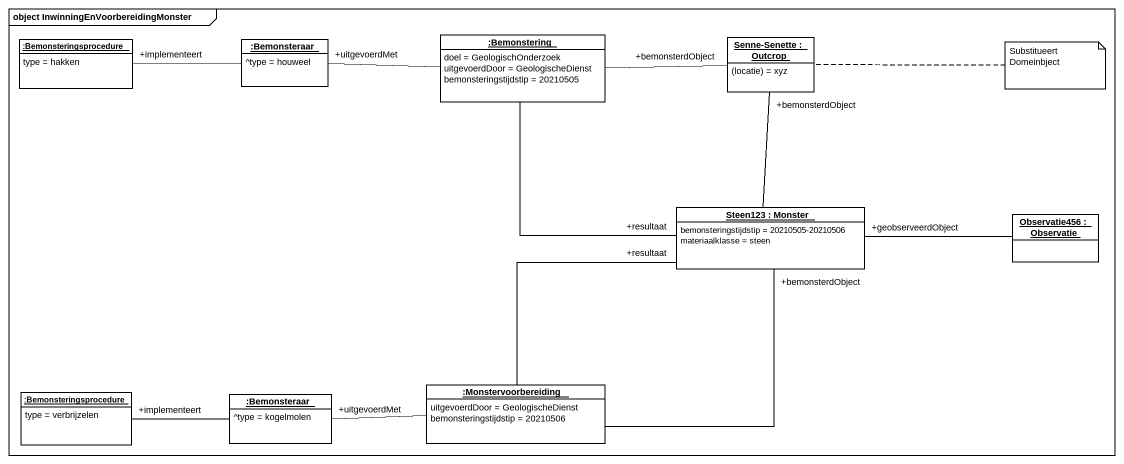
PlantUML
@startuml
mainframe object InwinningEnVoorbereidingMonster
hide circle
hide empty members
object ":Bemonsteringsprocedure" as Bemonsteringsprocedure {
  type = hakken
}
object ":Bemonsteraar" as Bemonsteraar {
  ^type = houweel
}
object ":Bemonstering" as Bemonstering {
  doel = GeologischOnderzoek
  uitgevoerdDoor = GeologischeDienst
  bemonsteringstijdstip = 20210505
}
object "Senne-Senette : Outcrop" as Senne_Senette {
  (locatie) = xyz
}
object "Steen123 : Monster" as Steen123 {
  bemonsteringstijdstip = 20210505-20210506
  materiaalklasse = steen
}
object "Observatie456 : Observatie" as Observatie456
object ":Monstervoorbereiding" as Monstervoorbereiding {
  uitgevoerdDoor = GeologischeDienst
  bemonsteringstijdstip = 20210506
}
object ":Bemonsteringsprocedure" as Bemonsteringsprocedure_2 {
  type = verbrijzelen
}
object ":Bemonsteraar" as Bemonsteraar_2 {
  ^type = kogelmolen
}
Bemonsteraar -left- "+implementeert" Bemonsteringsprocedure
Bemonstering -left- "+uitgevoerdMet" Bemonsteraar
Bemonstering -right- "+bemonsterdObject" Senne_Senette
Bemonstering -- "+resultaat" Steen123
Steen123 -up- "+bemonsterdObject" Senne_Senette
Observatie456 -left- "+geobserveerdObject" Steen123
Monstervoorbereiding -up- "+bemonsterdObject" Steen123
Monstervoorbereiding -up- "+resultaat" Steen123
Monstervoorbereiding -left- "+uitgevoerdMet" Bemonsteraar_2
Bemonsteringsprocedure_2 "+implementeert" -right- Bemonsteraar_2
note right of Senne_Senette : Substitueert Domeinbject
@enduml
